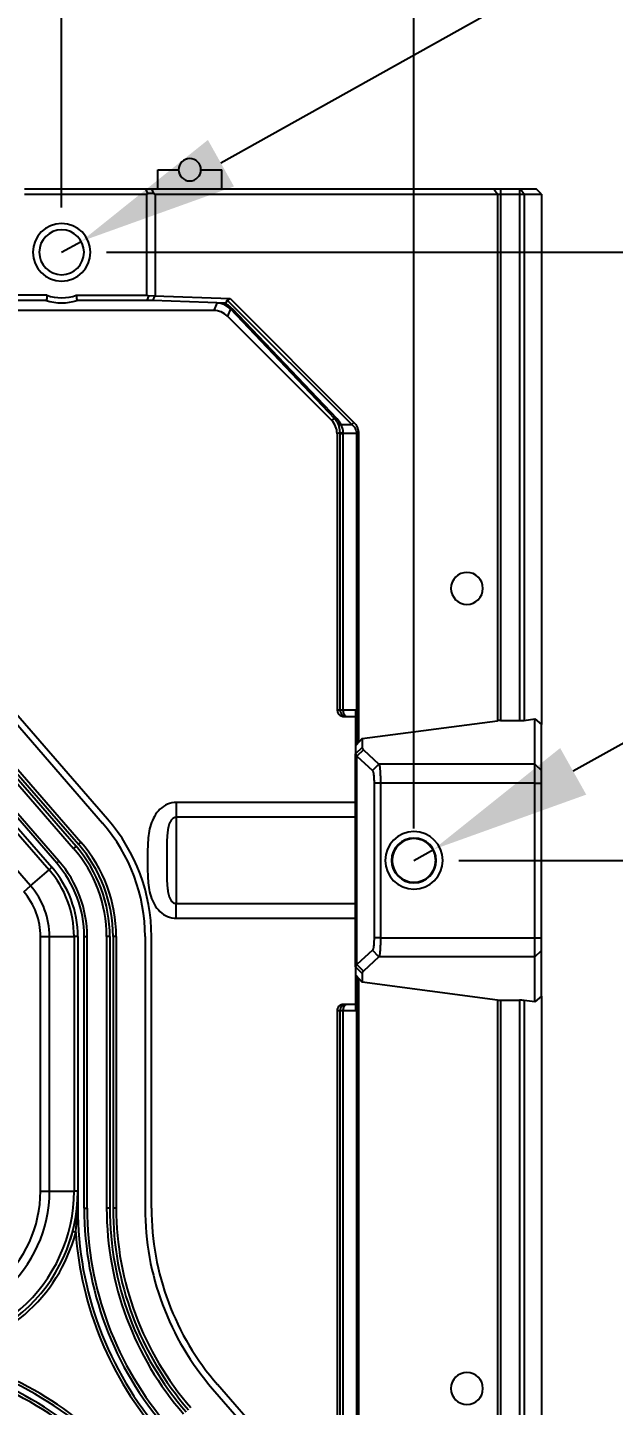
# Model space of a CAD drawing. Header units: millimetres. Extents: x -1070 to 42146, y 1440 to 12921.
# Drawn here: x 2477.3 to 2568.7, y 3331.4 to 3546.6 of the extents above; entities that cross this region are included whole.
import ezdxf

# ---------------------------------------------------------------- set-up
doc = ezdxf.new("R2010")
doc.units = ezdxf.units.MM
doc.layers.add('DIM', color=4, linetype='Continuous')
doc.layers.add('n', color=7, linetype='Continuous')
doc.styles.get("Standard").update_dxf_attribs({"font": 'arial.ttf'})
doc.dimstyles.new('ISO-200', dxfattribs={"dimtxt": 30, "dimasz": 25, "dimexe": 1.25, "dimexo": 5, "dimgap": 5, "dimtad": 1, "dimtoh": 1, "dimdec": 1, "dimdsep": 46, "dimtxsty": 'Standard', "dimcen": 2.5, "dimadec": 0, "dimazin": 0, "dimtfac": 1, "dimtdec": 1, "dimtmove": 0, "dimatfit": 3, "dimfxl": 1, "dimarcsym": 0})

# ---------------------------------------------------------------- blocks, each defined once
blk = doc.blocks.new('*D64')
at = {"layer": 'Defpoints', "color": 0, "transparency": 16777216}
for p in [(2482.58, 3665.63), (2132.58, 3513.54), (2482.58, 3513.54)]:
    blk.add_point(p, dxfattribs=at)
at = {"layer": 'DIM', "color": 0, "lineweight": -2, "transparency": 16777216}
for p, q in [((2132.58, 3518.54), (2132.58, 3666.88)), ((2157.58, 3665.63), (2457.58, 3665.63)), ((2482.58, 3518.54), (2482.58, 3666.88))]:
    blk.add_line(p, q, dxfattribs=at)
at = {"layer": 'DIM', "color": 0, "transparency": 16777216}
for points in [[(2157.58, 3669.79), (2157.58, 3661.46), (2132.58, 3665.63)], [(2457.58, 3669.79), (2457.58, 3661.46), (2482.58, 3665.63)]]:
    blk.add_solid(points, dxfattribs=at)
at = {"layer": 'DIM', "color": 0, "lineweight": -3, "transparency": 16777216, "insert": (2292.9, 3709.47), "char_height": 30, "attachment_point": 2}
blk.add_mtext('350 [1\'-1 3/4"]', dxfattribs=at)
blk = doc.blocks.new('*D65')
at = {"layer": 'Defpoints', "color": 0, "transparency": 16777216}
for p in [(2537.58, 3764.4), (2077.58, 3416.54), (2537.58, 3416.54)]:
    blk.add_point(p, dxfattribs=at)
at = {"layer": 'DIM', "color": 0, "lineweight": -2, "transparency": 16777216}
for p, q in [((2077.58, 3421.54), (2077.58, 3765.65)), ((2537.58, 3421.54), (2537.58, 3765.65)), ((2102.58, 3764.4), (2512.58, 3764.4))]:
    blk.add_line(p, q, dxfattribs=at)
at = {"layer": 'DIM', "color": 0, "transparency": 16777216}
for points in [[(2102.58, 3768.56), (2102.58, 3760.23), (2077.58, 3764.4)], [(2512.58, 3768.56), (2512.58, 3760.23), (2537.58, 3764.4)]]:
    blk.add_solid(points, dxfattribs=at)
at = {"layer": 'DIM', "color": 0, "lineweight": -3, "transparency": 16777216, "insert": (2309.75, 3808.24), "char_height": 30, "attachment_point": 2}
blk.add_mtext('460 [1\'-6 1/8"]', dxfattribs=at)
blk = doc.blocks.new('*D66')
at = {"layer": 'Defpoints', "color": 0, "transparency": 16777216}
for p in [(2539.58, 3416.54), (2539.58, 2876.54), (2635.81, 2876.54)]:
    blk.add_point(p, dxfattribs=at)
at = {"layer": 'DIM', "color": 0, "lineweight": -2, "transparency": 16777216}
for p, q in [((2544.58, 3416.54), (2637.06, 3416.54)), ((2635.81, 3391.54), (2635.81, 2901.54)), ((2544.58, 2876.54), (2637.06, 2876.54))]:
    blk.add_line(p, q, dxfattribs=at)
at = {"layer": 'DIM', "color": 0, "transparency": 16777216}
for points in [[(2631.64, 3391.54), (2639.98, 3391.54), (2635.81, 3416.54)], [(2631.64, 2901.54), (2639.98, 2901.54), (2635.81, 2876.54)]]:
    blk.add_solid(points, dxfattribs=at)
at = {"layer": 'DIM', "color": 0, "lineweight": -3, "transparency": 16777216, "insert": (2591.97, 3133.41), "char_height": 30, "attachment_point": 2, "rotation": 90}
blk.add_mtext('540 [1\'-9 1/4"]', dxfattribs=at)
blk = doc.blocks.new('*D69')
at = {"layer": 'Defpoints', "color": 0, "transparency": 16777216}
for p in [(2484.58, 3511.54), (2482.58, 2781.54), (2682.22, 2781.54)]:
    blk.add_point(p, dxfattribs=at)
at = {"layer": 'DIM', "color": 0, "lineweight": -2, "transparency": 16777216}
for p, q in [((2489.58, 3511.54), (2683.47, 3511.54)), ((2682.22, 3486.54), (2682.22, 2806.54)), ((2487.58, 2781.54), (2683.47, 2781.54))]:
    blk.add_line(p, q, dxfattribs=at)
at = {"layer": 'DIM', "color": 0, "transparency": 16777216}
for points in [[(2678.06, 3486.54), (2686.39, 3486.54), (2682.22, 3511.54)], [(2678.06, 2806.54), (2686.39, 2806.54), (2682.22, 2781.54)]]:
    blk.add_solid(points, dxfattribs=at)
at = {"layer": 'DIM', "color": 0, "lineweight": -3, "transparency": 16777216, "insert": (2638.38, 3133.41), "char_height": 30, "attachment_point": 2, "rotation": 90}
blk.add_mtext('730 [2\'-4 3/4"]', dxfattribs=at)
blk = doc.blocks.new('*D41')
at = {"layer": 'Defpoints', "color": 0, "transparency": 16777216}
for p in [(2485.64, 3513.25), (2482.58, 3511.54)]:
    blk.add_point(p, dxfattribs=at)
at = {"layer": 'DIM', "color": 0, "lineweight": -2, "transparency": 16777216}
for p, q in [((2587.14, 3570.04), (2507.46, 3525.46)), ((2910.71, 3570.04), (2587.14, 3570.04)), ((2482.58, 3511.54), (2485.64, 3513.25))]:
    blk.add_line(p, q, dxfattribs=at)
at = {"layer": 'DIM', "color": 0, "transparency": 16777216}
blk.add_solid([(2505.42, 3529.09), (2509.49, 3521.82), (2485.64, 3513.25)], dxfattribs=at)
at = {"layer": 'DIM', "color": 0, "lineweight": -3, "transparency": 16777216, "insert": (2751.43, 3615.04), "char_height": 30, "width": 329.3045, "attachment_point": 5}
blk.add_mtext('{\\fGulim|b0|i0|c134|p0;4-M8 through hole}', dxfattribs=at)
blk = doc.blocks.new('*D42')
at = {"layer": 'Defpoints', "color": 0, "transparency": 16777216}
for p in [(2540.64, 3418.25), (2537.58, 3416.54)]:
    blk.add_point(p, dxfattribs=at)
at = {"layer": 'DIM', "color": 0, "lineweight": -2, "transparency": 16777216}
for p, q in [((2642.14, 3475.04), (2562.46, 3430.46)), ((2935.24, 3475.04), (2642.14, 3475.04)), ((2537.58, 3416.54), (2540.64, 3418.25))]:
    blk.add_line(p, q, dxfattribs=at)
at = {"layer": 'DIM', "color": 0, "transparency": 16777216}
blk.add_solid([(2560.42, 3434.09), (2564.49, 3426.82), (2540.64, 3418.25)], dxfattribs=at)
at = {"layer": 'DIM', "color": 0, "lineweight": -3, "transparency": 16777216, "insert": (2793.81, 3520.04), "char_height": 30, "width": 329.3045, "attachment_point": 5}
blk.add_mtext('{\\fGulim|b0|i0|c134|p0;4-M8*20mm hole}', dxfattribs=at)

msp = doc.modelspace()

# ---------------------------------------------------------------- linework, layer by layer
at = {"layer": 'n', "color": 7, "linetype": 'Continuous', "lineweight": -3, "true_color": 0xffffff}
for p, q in [((2497.583, 3521.441), (2497.583, 3524.441)), ((2497.583, 3524.441), (2500.833, 3524.441)), ((2504.333, 3524.441), (2507.583, 3524.441)), ((2507.583, 3521.441), (2507.583, 3524.441)), ((2476.799, 3521.441), (2495.718, 3521.441)), ((2495.718, 3521.441), (2496.684, 3521.441)), ((2496.015, 3520.724), (2495.718, 3521.441)), ((2496.684, 3521.441), (2497.483, 3521.441)), ((2496.981, 3520.724), (2496.684, 3521.441)), ((2497.483, 3521.441), (2498.583, 3521.441)), ((2498.583, 3521.441), (2506.583, 3521.441)), ((2506.583, 3521.441), (2507.683, 3521.441)), ((2507.683, 3521.441), (2550.044, 3521.441)), ((2550.044, 3521.441), (2551.105, 3521.441)), ((2550.044, 3521.441), (2550.61, 3520.641)), ((2551.105, 3521.441), (2554.069, 3521.441)), ((2551.105, 3521.441), (2551.105, 3520.641)), ((2554.069, 3521.441), (2554.21, 3521.441)), ((2554.069, 3521.441), (2554.069, 3520.641)), ((2554.21, 3521.441), (2556.683, 3521.441)), ((2554.21, 3521.441), (2554.776, 3520.641)), ((2557.483, 3520.641), (2556.683, 3521.441)), ((2476.788, 3520.641), (2495.815, 3520.641)), ((2495.815, 3520.641), (2496.015, 3520.724)), ((2495.815, 3520.641), (2495.815, 3504.82)), ((2496.981, 3520.724), (2496.015, 3520.724)), ((2496.981, 3520.724), (2497.181, 3520.641)), ((2497.181, 3520.641), (2550.61, 3520.641)), ((2497.181, 3520.641), (2497.181, 3504.708)), ((2550.61, 3520.641), (2550.61, 3438.355)), ((2550.61, 3520.641), (2551.105, 3520.641)), ((2551.105, 3520.641), (2551.105, 3438.382)), ((2551.105, 3520.641), (2554.069, 3520.641)), ((2554.069, 3520.641), (2554.069, 3438.382)), ((2554.069, 3520.641), (2554.776, 3520.641)), ((2554.776, 3520.641), (2554.776, 3438.421)), ((2554.776, 3520.641), (2557.483, 3520.641)), ((2557.483, 3520.641), (2557.483, 3437.769)), ((2480.295, 3504.82), (2470.164, 3504.82)), ((2484.871, 3504.82), (2495.815, 3504.82)), ((2496.134, 3504.683), (2495.815, 3504.82)), ((2496.134, 3504.683), (2495.869, 3504.02)), ((2497.102, 3504.711), (2496.134, 3504.683)), ((2497.102, 3504.711), (2496.82, 3504.006)), ((2497.102, 3504.711), (2508.895, 3504.299)), ((2508.45, 3504.061), (2508.895, 3504.299)), ((2508.895, 3504.299), (2528.229, 3484.964)), ((2506.341, 3502.441), (2463.237, 3502.441)), ((2480.164, 3504.02), (2470.373, 3504.02)), ((2495.869, 3504.02), (2485.002, 3504.02)), ((2496.82, 3504.006), (2495.869, 3504.02)), ((2508.284, 3503.606), (2496.82, 3504.006)), ((2506.821, 3503.599), (2506.341, 3502.441)), ((2507.779, 3503.606), (2508.284, 3503.606)), ((2508.284, 3503.606), (2508.45, 3504.061)), ((2508.45, 3504.061), (2527.888, 3484.623)), ((2508.925, 3502.684), (2508.461, 3501.563)), ((2525.227, 3485.535), (2508.925, 3502.684)), ((2525.581, 3485.535), (2509.279, 3502.684)), ((2524.705, 3485.319), (2508.461, 3501.563)), ((2525.227, 3485.535), (2524.705, 3485.319)), ((2528.229, 3484.964), (2527.888, 3484.623)), ((2526.048, 3483.392), (2525.583, 3483.199)), ((2525.583, 3483.199), (2525.583, 3440.041)), ((2526.048, 3440.041), (2526.048, 3483.209)), ((2526.048, 3483.209), (2526.548, 3483.209)), ((2526.199, 3484.623), (2527.888, 3484.623)), ((2526.548, 3440.041), (2526.548, 3483.209)), ((2528.615, 3483.209), (2526.548, 3483.209)), ((2528.615, 3483.209), (2528.615, 3434.592)), ((2528.957, 3483.209), (2528.615, 3483.209)), ((2528.957, 3483.209), (2528.957, 3434.955)), ((2465.992, 3448.801), (2488.984, 3422.352)), ((2489.738, 3423.008), (2466.747, 3449.457)), ((2461.464, 3444.864), (2484.456, 3418.416)), ((2461.842, 3445.192), (2484.833, 3418.744)), ((2462.219, 3445.52), (2485.21, 3419.072)), ((2462.596, 3445.848), (2485.588, 3419.4)), ((2458.068, 3441.912), (2481.059, 3415.463)), ((2481.814, 3416.119), (2458.823, 3442.568)), ((2482.16, 3416.42), (2459.169, 3442.869)), ((2457.626, 3441.528), (2480.617, 3415.079)), ((2525.583, 3440.041), (2526.048, 3440.041)), ((2526.048, 3440.041), (2526.548, 3440.041)), ((2526.548, 3440.041), (2528.483, 3440.041)), ((2528.483, 3440.041), (2528.483, 3439.041)), ((2477.728, 3412.567), (2454.737, 3439.016)), ((2526.583, 3439.041), (2527.03, 3439.041)), ((2527.03, 3439.041), (2528.483, 3439.041)), ((2528.483, 3439.041), (2528.483, 3434.592)), ((2529.502, 3435.576), (2550.61, 3438.355)), ((2551.105, 3438.382), (2554.069, 3438.382)), ((2554.776, 3438.421), (2556.483, 3438.646)), ((2556.483, 3431.59), (2556.483, 3438.646)), ((2556.483, 3438.646), (2557.483, 3437.769)), ((2557.483, 3430.599), (2557.483, 3437.769)), ((2529.502, 3435.576), (2528.957, 3434.955)), ((2529.502, 3435.576), (2529.502, 3434.181)), ((2528.483, 3434.592), (2528.483, 3434.459)), ((2528.615, 3434.592), (2528.483, 3434.459)), ((2528.483, 3434.459), (2528.483, 3433.171)), ((2529.502, 3434.181), (2528.483, 3433.171)), ((2528.483, 3399.91), (2528.483, 3433.171)), ((2528.957, 3434.955), (2528.615, 3434.592)), ((2529.692, 3433.828), (2528.684, 3432.818)), ((2529.692, 3433.828), (2532.12, 3431.59)), ((2528.684, 3432.818), (2531.112, 3430.58)), ((2528.684, 3400.264), (2528.684, 3432.818)), ((2532.12, 3431.59), (2531.112, 3430.58)), ((2556.483, 3431.59), (2532.12, 3431.59)), ((2556.483, 3428.616), (2556.483, 3431.59)), ((2556.483, 3431.59), (2557.483, 3430.599)), ((2557.483, 3428.616), (2557.483, 3430.599)), ((2531.358, 3428.616), (2531.358, 3404.466)), ((2532.366, 3428.616), (2531.358, 3428.616)), ((2532.366, 3428.616), (2532.366, 3404.466)), ((2556.483, 3428.616), (2532.366, 3428.616)), ((2556.483, 3404.466), (2556.483, 3428.616)), ((2556.483, 3428.616), (2557.483, 3428.616)), ((2557.483, 3404.466), (2557.483, 3428.616)), ((2500.483, 3425.586), (2500.483, 3423.276)), ((2528.483, 3425.586), (2500.483, 3425.586)), ((2500.483, 3423.276), (2500.483, 3409.805)), ((2528.483, 3423.276), (2500.483, 3423.276)), ((2484.833, 3418.744), (2484.456, 3418.416)), ((2485.588, 3419.4), (2485.21, 3419.072)), ((2481.814, 3416.119), (2482.16, 3416.42)), ((2477.728, 3412.567), (2480.617, 3415.079)), ((2481.059, 3415.463), (2480.617, 3415.079)), ((2476.661, 3411.64), (2477.728, 3412.567)), ((2500.483, 3407.496), (2500.483, 3409.805)), ((2500.483, 3409.805), (2528.483, 3409.805)), ((2500.483, 3407.496), (2528.483, 3407.496)), ((2479.278, 3404.638), (2480.692, 3404.638)), ((2479.278, 3364.878), (2479.278, 3404.638)), ((2480.692, 3404.638), (2484.521, 3404.638)), ((2480.692, 3364.878), (2480.692, 3404.638)), ((2485.107, 3404.638), (2484.521, 3404.638)), ((2484.521, 3404.638), (2484.521, 3364.878)), ((2485.107, 3404.638), (2485.107, 3364.878)), ((2486.107, 3404.638), (2486.565, 3404.638)), ((2486.107, 3362.219), (2486.107, 3404.638)), ((2486.565, 3362.219), (2486.565, 3404.638)), ((2490.107, 3404.638), (2489.607, 3404.638)), ((2489.607, 3404.638), (2489.607, 3362.219)), ((2490.107, 3404.638), (2490.107, 3362.219)), ((2490.607, 3404.638), (2490.607, 3362.219)), ((2491.107, 3404.638), (2490.607, 3404.638)), ((2491.107, 3404.638), (2491.107, 3362.219)), ((2495.607, 3404.638), (2495.607, 3362.219)), ((2496.607, 3362.219), (2496.607, 3404.638)), ((2532.366, 3404.466), (2531.358, 3404.466)), ((2532.366, 3404.466), (2556.483, 3404.466)), ((2556.483, 3401.491), (2556.483, 3404.466)), ((2556.483, 3404.466), (2557.483, 3404.466)), ((2557.483, 3402.483), (2557.483, 3404.466)), ((2531.112, 3402.501), (2528.684, 3400.264)), ((2532.12, 3401.491), (2529.692, 3399.254)), ((2532.12, 3401.491), (2531.112, 3402.501)), ((2556.483, 3401.491), (2532.12, 3401.491)), ((2556.483, 3401.491), (2557.483, 3402.483)), ((2556.483, 3394.436), (2556.483, 3401.491)), ((2557.483, 3395.313), (2557.483, 3402.483)), ((2528.483, 3399.91), (2528.483, 3398.623)), ((2529.502, 3398.9), (2528.483, 3399.91)), ((2529.692, 3399.254), (2528.684, 3400.264)), ((2529.502, 3398.9), (2529.502, 3397.505)), ((2528.483, 3398.623), (2528.483, 3398.489)), ((2528.483, 3398.623), (2528.615, 3398.489)), ((2528.483, 3398.489), (2528.483, 3394.041)), ((2528.615, 3398.489), (2528.615, 2894.592)), ((2528.615, 3398.489), (2528.957, 3398.126)), ((2528.957, 3398.126), (2529.502, 3397.505)), ((2528.957, 3398.126), (2528.957, 2894.955)), ((2550.61, 3394.726), (2529.502, 3397.505)), ((2550.61, 3394.726), (2550.61, 2898.355)), ((2551.105, 3394.699), (2554.069, 3394.699)), ((2551.105, 3394.699), (2551.105, 2898.382)), ((2554.069, 3394.699), (2554.069, 3021.541)), ((2556.483, 3394.436), (2554.776, 3394.66)), ((2554.776, 3394.66), (2554.776, 3021.541)), ((2557.483, 3395.313), (2556.483, 3394.436)), ((2557.483, 3395.313), (2557.483, 2897.769)), ((2526.048, 3393.041), (2525.583, 3393.041)), ((2525.583, 3393.041), (2525.583, 3313.182)), ((2526.048, 3282.665), (2526.048, 3393.041)), ((2526.548, 3393.041), (2526.048, 3393.041)), ((2528.483, 3393.041), (2526.548, 3393.041)), ((2526.548, 3281.357), (2526.548, 3393.041)), ((2527.03, 3394.041), (2526.583, 3394.041)), ((2528.483, 3394.041), (2527.03, 3394.041)), ((2528.483, 3394.041), (2528.483, 3393.041)), ((2479.278, 3364.878), (2480.692, 3364.878)), ((2480.692, 3364.878), (2484.521, 3364.878)), ((2485.107, 3364.878), (2484.521, 3364.878)), ((2485.107, 3364.878), (2485.107, 3363.26)), ((2486.107, 3362.219), (2486.565, 3362.219)), ((2490.107, 3362.219), (2489.607, 3362.219)), ((2491.107, 3362.219), (2490.607, 3362.219)), ((2484.781, 3358.441), (2484.297, 3358.567)), ((2525.583, 3313.182), (2506.909, 3334.664)), ((2506.154, 3334.008), (2525.583, 3311.658))]:
    msp.add_line(p, q, dxfattribs=at)
for centre, radius, start, end in [((2502.583, 3524.441), 1.75, 0, 180), ((2502.583, 3524.441), 1.75, 180, 0), ((2482.583, 3511.541), 4.5, 0, 180), ((2482.583, 3511.541), 3.5, 0, 180), ((2482.583, 3511.541), 4.5, 180, 0), ((2482.583, 3511.541), 3.5, 180, 0), ((2482.583, 3511.541), 7.1, 251.20149, 288.79988), ((2482.583, 3511.541), 7.9, 252.19459, 287.80542), ((2507.784, 3436.12), 67.486, 90.00411, 90.81777), ((2523.124, 3483.557), 2.888, 24.43485, 43.24466), ((2523.124, 3483.204), 3.387, 24.7647, 43.49423), ((2597.207, 3483.209), 71.159, 179.85293, 180.00035), ((2572.217, 3483.209), 45.669, 179.81643, 180.00018), ((2545.864, 3459.041), 2.5, 0, 180), ((2545.864, 3459.041), 2.5, 180, 0), ((2527.032, 3440.014), 0.974, 231.29328, 269.90604), ((2468.607, 3404.638), 28, 0, 41), ((2468.607, 3404.638), 27, 0, 41), ((2537.583, 3416.541), 4.5, 0, 180), ((2468.607, 3404.638), 21, 0, 41), ((2468.607, 3404.638), 21.5, 0, 41), ((2468.607, 3404.638), 22, 0, 41), ((2468.607, 3404.638), 22.5, 0, 41), ((2537.583, 3416.541), 3.5, 0, 180), ((2537.583, 3416.541), 3.4, 2.6087, 177.3913), ((2468.607, 3404.638), 17.5, 0, 41), ((2468.607, 3404.638), 17.958, 0, 41), ((2537.583, 3416.541), 4.5, 180, 0), ((2537.583, 3416.541), 3.5, 180, 0), ((2537.583, 3416.541), 3.4, 177.3913, 180), ((2537.583, 3416.541), 3.4, 180, 182.6087), ((2537.583, 3416.541), 3.4, 182.6087, 357.3913), ((2537.583, 3416.541), 3.4, 0, 2.6087), ((2537.583, 3416.541), 3.4, 357.3913, 0), ((2468.607, 3404.638), 15.914, 0, 41), ((2468.607, 3404.638), 16.5, 0, 41), ((2468.607, 3404.638), 10.672, 0, 41), ((2468.607, 3404.638), 12.086, 0, 41), ((2460.107, 3364.878), 25, 262, 0), ((2460.107, 3364.878), 24.414, 262, 0), ((2460.107, 3364.878), 20.586, 262, 0), ((2460.107, 3364.878), 19.172, 262, 0), ((2460.107, 3364.878), 25, 356.39941, 0), ((2538.607, 3362.219), 53.5, 178.8848, 180), ((2538.607, 3362.219), 53.5, 180, 221), ((2538.607, 3362.219), 52.5, 180, 221), ((2538.607, 3362.219), 52.042, 180, 221), ((2538.607, 3362.219), 49, 180, 221), ((2538.607, 3362.219), 48.5, 180, 221), ((2538.607, 3362.219), 48, 180, 221), ((2538.607, 3362.219), 47.5, 180, 221), ((2538.607, 3362.219), 43, 180, 221), ((2538.607, 3362.219), 42, 180, 221), ((2460.107, 3364.878), 25.5, 276.62169, 345.37831), ((2460.107, 3364.878), 25, 341.97095, 345.37831), ((2538.607, 3362.219), 53.958, 184.01469, 221), ((2451.815, 3286.772), 52.5, 41, 82), ((2451.815, 3286.772), 53.5, 41, 82), ((2451.815, 3286.772), 53.958, 41, 77.98531), ((2451.815, 3286.772), 52.042, 41, 82), ((2545.864, 3334.041), 2.5, 0, 180), ((2451.815, 3286.772), 48, 41, 82), ((2451.815, 3286.772), 48.5, 41, 82), ((2451.815, 3286.772), 49, 41, 82), ((2451.815, 3286.772), 47.5, 41, 82), ((2545.864, 3334.041), 2.5, 180, 0)]:
    msp.add_arc(centre, radius, start, end, dxfattribs=at)
for centre, major_axis, ratio, start_param, end_param in [((2506.339, 3499.439), (1.149, 2.774), 0.9992864, -0.3924468, 0.3924468), ((2522.581, 3483.197), (2.774, 1.149), 0.9992864, -0.3924468, 0.3924468), ((2526.583, 3440.041), (1.001, 0), 0.9993908, -3.1415927, -1.7835342), ((2526.583, 3440.041), (1.001, 0), 0.9993908, -1.7835342, -1.5707963), ((2551.105, 3438.29), (0.7, 0), 0.1316525, 1.5707963, 2.3561945), ((2554.069, 3438.514), (1, 0), 0.1316525, -1.5707963, -0.7853982), ((2551.105, 3394.791), (0.7, 0), 0.1316525, -2.3561945, -1.5707963), ((2554.069, 3394.567), (1, 0), 0.1316525, 0.7853982, 1.5707963), ((2526.583, 3393.041), (1.001, 0), 0.9993908, 1.5707963, 3.1415927)]:
    msp.add_ellipse(centre, major_axis=major_axis, ratio=ratio, start_param=start_param, end_param=end_param, dxfattribs=at)
for points, knots in [([(2480.294, 3504.82), (2480.29, 3504.752), (2480.281, 3504.634), (2480.279, 3504.465), (2480.282, 3504.259), (2480.22, 3504.108), (2480.164, 3504.02)], [0, 0, 0, 0, 0.2473193, 0.4330255, 0.6185482, 1, 1, 1, 1]), ([(2484.871, 3504.82), (2484.875, 3504.752), (2484.885, 3504.634), (2484.887, 3504.465), (2484.884, 3504.259), (2484.946, 3504.108), (2485.002, 3504.02)], [0, 0, 0, 0, 0.24734, 0.4330527, 0.6185843, 1, 1, 1, 1]), ([(2508.925, 3502.684), (2508.678, 3502.947), (2508.033, 3503.422), (2507.241, 3503.599), (2506.821, 3503.599)], [0, 0, 0, 0, 0.4623624, 1, 1, 1, 1]), ([(2509.279, 3502.684), (2509.084, 3502.889), (2508.622, 3503.269), (2508.075, 3503.518), (2507.779, 3503.606)], [0, 0, 0, 0, 0.4779348, 1, 1, 1, 1]), ([(2508.925, 3502.684), (2508.965, 3502.648), (2509.096, 3502.614), (2509.216, 3502.654), (2509.279, 3502.684)], [0, 0, 0, 0, 0.4331345, 1, 1, 1, 1]), ([(2525.227, 3485.535), (2525.267, 3485.5), (2525.398, 3485.465), (2525.518, 3485.505), (2525.581, 3485.535)], [0, 0, 0, 0, 0.4331345, 1, 1, 1, 1]), ([(2528.229, 3484.964), (2528.445, 3484.749), (2528.819, 3484.203), (2528.959, 3483.55), (2528.957, 3483.209)], [0, 0, 0, 0, 0.4717654, 1, 1, 1, 1]), ([(2526.048, 3483.392), (2526.049, 3483.523), (2526.021, 3483.989), (2525.891, 3484.447), (2525.753, 3484.751)], [0, 0, 0, 0, 0.2826113, 1, 1, 1, 1]), ([(2525.753, 3484.751), (2525.788, 3484.689), (2525.942, 3484.591), (2526.111, 3484.602), (2526.199, 3484.623)], [0, 0, 0, 0, 0.4425404, 1, 1, 1, 1]), ([(2526.048, 3483.392), (2526.05, 3483.387), (2526.067, 3483.383), (2526.096, 3483.376), (2526.143, 3483.371), (2526.233, 3483.363), (2526.37, 3483.357), (2526.486, 3483.355), (2526.548, 3483.355)], [0, 0, 0, 0, 0.0285729, 0.0904671, 0.1849154, 0.3090682, 0.6280947, 1, 1, 1, 1]), ([(2526.548, 3483.355), (2526.549, 3483.591), (2526.482, 3484.036), (2526.302, 3484.444), (2526.199, 3484.623)], [0, 0, 0, 0, 0.5343997, 1, 1, 1, 1]), ([(2527.888, 3484.623), (2528.089, 3484.46), (2528.462, 3484.045), (2528.613, 3483.493), (2528.615, 3483.209)], [0, 0, 0, 0, 0.4768531, 1, 1, 1, 1]), ([(2526.048, 3440.041), (2526.048, 3439.889), (2526.117, 3439.587), (2526.31, 3439.346), (2526.423, 3439.255)], [0, 0, 0, 0, 0.5110205, 1, 1, 1, 1]), ([(2526.799, 3439.163), (2526.711, 3439.263), (2526.584, 3439.557), (2526.548, 3439.865), (2526.548, 3440.041)], [0, 0, 0, 0, 0.4315236, 1, 1, 1, 1]), ([(2527.03, 3439.041), (2527.01, 3439.041), (2526.921, 3439.052), (2526.845, 3439.112), (2526.799, 3439.163)], [0, 0, 0, 0, 0.226125, 1, 1, 1, 1]), ([(2528.483, 3433.171), (2528.483, 3433.142), (2528.504, 3433.003), (2528.602, 3432.889), (2528.684, 3432.818)], [0, 0, 0, 0, 0.2157483, 1, 1, 1, 1]), ([(2529.502, 3434.181), (2529.502, 3434.12), (2529.543, 3433.983), (2529.637, 3433.879), (2529.692, 3433.828)], [0, 0, 0, 0, 0.4470948, 1, 1, 1, 1]), ([(2532.12, 3431.59), (2532.145, 3431.556), (2532.18, 3431.444), (2532.224, 3431.236), (2532.264, 3430.943), (2532.3, 3430.575), (2532.329, 3430.144), (2532.358, 3429.484), (2532.366, 3428.969), (2532.366, 3428.616)], [0, 0, 0, 0, 0.042655, 0.1143798, 0.2139978, 0.3384891, 0.484191, 0.6466164, 1, 1, 1, 1]), ([(2531.112, 3430.58), (2531.134, 3430.56), (2531.172, 3430.487), (2531.215, 3430.349), (2531.255, 3430.155), (2531.306, 3429.806), (2531.347, 3429.287), (2531.358, 3428.85), (2531.358, 3428.616)], [0, 0, 0, 0, 0.0460487, 0.1189597, 0.2186924, 0.3426943, 0.648866, 1, 1, 1, 1]), ([(2500.483, 3425.586), (2500.016, 3425.586), (2499.071, 3425.389), (2497.883, 3424.588), (2497.016, 3423.456), (2496.282, 3421.713), (2496.045, 3419.826), (2495.993, 3417.951), (2495.988, 3416.541), (2495.993, 3415.13), (2496.045, 3413.255), (2496.282, 3411.369), (2497.016, 3409.626), (2497.883, 3408.494), (2499.071, 3407.692), (2500.016, 3407.496), (2500.483, 3407.496)], [0, 0, 0, 0, 0.0622771, 0.1246417, 0.1871136, 0.249673, 0.3746946, 0.4373468, 0.5000005, 0.5626541, 0.6253063, 0.7503276, 0.8128867, 0.8753586, 0.9377231, 1, 1, 1, 1]), ([(2500.483, 3423.276), (2500.328, 3423.276), (2500.018, 3423.174), (2499.691, 3422.845), (2499.467, 3422.453), (2499.263, 3421.895), (2499.122, 3421.162), (2499.042, 3420.266), (2499.005, 3419.353), (2498.986, 3418.109), (2498.985, 3416.541), (2498.986, 3414.972), (2499.005, 3413.729), (2499.042, 3412.816), (2499.122, 3411.92), (2499.263, 3411.187), (2499.467, 3410.629), (2499.691, 3410.237), (2500.018, 3409.907), (2500.328, 3409.805), (2500.483, 3409.805)], [0, 0, 0, 0, 0.0317159, 0.0627548, 0.0932608, 0.1235357, 0.1840875, 0.2453783, 0.3077152, 0.3711045, 0.5000003, 0.6288961, 0.6922854, 0.7546222, 0.8159129, 0.8764646, 0.9067395, 0.9372455, 0.9682843, 1, 1, 1, 1]), ([(2531.358, 3404.466), (2531.358, 3404.232), (2531.347, 3403.794), (2531.306, 3403.275), (2531.255, 3402.927), (2531.215, 3402.733), (2531.172, 3402.595), (2531.134, 3402.522), (2531.112, 3402.501)], [0, 0, 0, 0, 0.351134, 0.6573057, 0.7813076, 0.8810403, 0.9539513, 1, 1, 1, 1]), ([(2532.366, 3404.466), (2532.366, 3404.113), (2532.358, 3403.597), (2532.329, 3402.937), (2532.3, 3402.506), (2532.264, 3402.139), (2532.224, 3401.845), (2532.18, 3401.637), (2532.145, 3401.526), (2532.12, 3401.491)], [0, 0, 0, 0, 0.3533836, 0.515809, 0.6615109, 0.7860022, 0.8856202, 0.957345, 1, 1, 1, 1]), ([(2528.684, 3400.264), (2528.653, 3400.236), (2528.555, 3400.142), (2528.483, 3400.006), (2528.483, 3399.91)], [0, 0, 0, 0, 0.3012587, 1, 1, 1, 1]), ([(2529.692, 3399.254), (2529.637, 3399.202), (2529.543, 3399.099), (2529.502, 3398.961), (2529.502, 3398.9)], [0, 0, 0, 0, 0.5529052, 1, 1, 1, 1]), ([(2527.03, 3394.041), (2526.908, 3394.041), (2526.658, 3393.993), (2526.333, 3393.781), (2526.103, 3393.449), (2526.048, 3393.177), (2526.048, 3393.041)], [0, 0, 0, 0, 0.236655, 0.4802315, 0.7352295, 1, 1, 1, 1]), ([(2526.548, 3393.041), (2526.548, 3393.216), (2526.584, 3393.525), (2526.711, 3393.819), (2526.799, 3393.918)], [0, 0, 0, 0, 0.5684788, 1, 1, 1, 1]), ([(2526.799, 3393.918), (2526.816, 3393.938), (2526.878, 3394), (2526.967, 3394.041), (2527.03, 3394.041)], [0, 0, 0, 0, 0.2884759, 1, 1, 1, 1]), ([(2484.781, 3358.441), (2484.859, 3359.243), (2484.958, 3360.447), (2485.048, 3362.055), (2485.095, 3362.858), (2485.112, 3363.26)], [0, 0, 0, 0, 0.5003871, 0.7501763, 1, 1, 1, 1])]:
    msp.add_open_spline(points, degree=3, knots=knots, dxfattribs=at)

# ---------------------------------------------------------------- dimensions: what is measured, and where the dimension line sits
at = {"layer": 'DIM', "color": 7, "lineweight": -3}
for base, p1, p2, picture, middle in [((2537.583, 3764.397), (2077.583, 3416.541), (2537.583, 3416.541), '*D65', (2309.75, 3764.397)), ((2482.583, 3665.627), (2132.583, 3513.541), (2482.583, 3513.541), '*D64', (2292.895, 3665.627))]:
    dim = msp.add_linear_dim(base=base, p1=p1, p2=p2, dimstyle='ISO-200', dxfattribs=at)
    dim.commit()
    dim.dimension.update_dxf_attribs({"geometry": picture, "text_midpoint": middle, "dimtype": 160})
for center, mpoint, text, picture, middle in [((2482.583, 3511.541), (2485.637, 3513.25), '{\\fGulim|b0|i0|c134|p0;4-M8 through hole}', '*D41', (2751.429, 3570.036)), ((2537.583, 3416.541), (2540.637, 3418.25), '{\\fGulim|b0|i0|c134|p0;4-M8*20mm hole}', '*D42', (2793.809, 3475.036))]:
    dim = msp.add_radius_dim(center=center, mpoint=mpoint, text=text, dimstyle='ISO-200', dxfattribs=at)
    dim.commit()
    dim.dimension.update_dxf_attribs({"geometry": picture, "text_midpoint": middle, "dimtype": 164})
for base, p1, p2, picture, middle in [((2682.222, 2781.541), (2484.583, 3511.541), (2482.583, 2781.541), '*D69', (2682.222, 3133.41)), ((2635.811, 2876.541), (2539.583, 3416.541), (2539.583, 2876.541), '*D66', (2635.811, 3133.41))]:
    dim = msp.add_linear_dim(base=base, p1=p1, p2=p2, angle=270, dimstyle='ISO-200', dxfattribs=at)
    dim.commit()
    dim.dimension.update_dxf_attribs({"geometry": picture, "text_midpoint": middle, "dimtype": 160})

doc.saveas('drawing.dxf')
